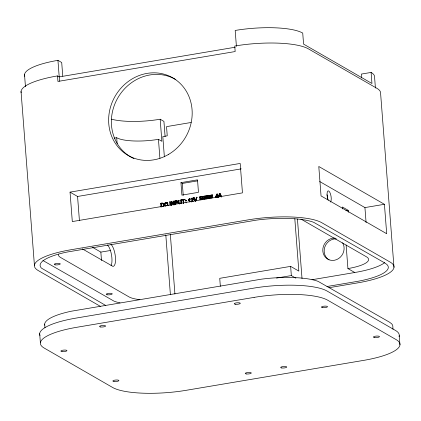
<?xml version="1.0" encoding="UTF-8"?>
<svg xmlns="http://www.w3.org/2000/svg" width="421" height="421" viewBox="0 0 421 421"><rect width="100%" height="100%" fill="white"/><g stroke="black" fill="none" stroke-linecap="round" stroke-linejoin="round"><path stroke-width="0.63" d="M193.402 198.538L192.497 198.012L191.355 198.291A1.047 0.953 -60.1 0 0 190.971 198.838L190.892 199.333L191.392 198.975A0.684 0.626 -60.1 0 1 191.739 198.512C194.197 198.428 191.245 200.859 191.018 201.933M192.318 198.412C194.402 199.244 191.734 200.806 191.418 201.98M168.1 205.306L168.174 204.995L167.3 204.738L167.09 205.374A1.063 0.968 -60.1 0 1 166.663 205.774C163.753 206.837 165.227 200.791 167.142 203.417L167.99 203.432M167.3 204.738L167.669 204.948L167.463 205.585M167.8 204.78L167.49 205.616M195.797 201.143L196.739 197.512L197.239 197.428L196.87 197.217L196.365 197.302L195.428 200.933L194.002 197.696L193.471 197.786L194.96 200.88M219.152 195.681L219.588 193.834L220.678 195.676L219.152 195.681L220.678 195.676M191.287 199.286L191.345 199.049A1.047 0.953 -60.1 0 1 191.723 198.507L192.871 198.228L193.218 198.675A1.195 1.089 -60.1 0 1 193.197 199.365L191.618 201.543M218.752 197.254L219.052 196.091L220.509 195.849L221.341 197.07M218.262 197.333L219.325 193.492L220.162 193.607L221.583 196.418M218.757 196.986L219.667 193.692L220.162 193.607M195.712 201.312L196.87 197.217M189.86 201.648L189.613 198.423L188.319 199.622L188.724 200.291L188.319 199.622M215.947 196.439L216.915 194.623L217.252 194.818L217.378 196.449L215.947 196.439L217.378 196.449M215.557 196.912L217.41 196.854L215.899 197.112L215.526 196.507L217.283 193.834L217.468 196.181L218.278 196.297L217.468 196.181M215.899 197.112L217.278 194.092L216.936 193.897M165.532 203.617L165.758 203.327M180.919 203.659L181.393 202.606L181.214 199.854L180.725 199.938L180.83 203.006L179.988 203.564M163.369 206.506C165.032 204.748 162.985 201.822 160.717 203.311L161.011 207.164M189.782 201.98L189.592 199.57L189.224 199.354L188.355 200.08M189.592 199.57L189.187 199.964M180.983 203.527L181.267 202.375L181.093 200.149L180.725 199.938M188.692 199.833L189.692 198.686L189.318 198.47M163.201 206.537C164.153 205.948 164.053 203.796 162.769 203.722M167.142 203.417L167.616 203.217L167.374 202.78A1.463 1.331 -60.1 0 0 166.584 202.333L165.185 202.727A1.605 1.463 -60.1 0 0 164.711 203.285L164.464 204.601L165.179 206.127M177.183 203.106L177.478 202.99M166.069 203.117L167.09 203.08L167.511 203.632M162.259 206.495C164.406 206.264 163.385 202.29 161.243 203.685L161.469 206.627L161.838 206.843M384.673 262.651A51.42 12.788 -4.4 0 1 354.761 272.513L311.935 279.739M235.16 47.231L59.219 76.901L57.509 75.917A57.151 14.214 -4.4 0 0 21.145 92.731M375.421 88.047L374.585 77.206A52.388 13.03 -4.4 0 0 371.101 72.438L361.35 74.08L361.655 77.98M191.139 122.474L166.532 126.626L167.242 135.825L162.811 136.572L164.369 156.828M114.165 138.146L116.696 137.72A32.385 8.052 -4.4 0 0 158.449 139.335L161.869 141.303L160.169 119.227A41.911 10.42 -4.4 0 1 111.355 119.159M70.044 192.134L240.191 163.443L242.454 192.876L72.307 221.572L70.044 192.134L77.564 196.47L241.244 168.868M180.946 182.651L197.512 179.856L198.475 192.334L181.904 195.128L180.946 182.651L182.309 183.44L197.607 180.862M169.973 205.001L169.726 201.791L170.221 201.712L170.468 204.922M171.379 205.416L171.079 201.564L171.957 201.691L174.136 204.39L173.905 201.364L173.536 201.149L173.768 204.174L174.136 204.39M173.536 201.149L174.005 201.07L174.299 204.922M175.078 204.143L174.831 200.933L177.057 200.664L177.746 201.806A1.195 1.089 -60.1 0 1 177.509 202.448L175.499 203.138L175.578 204.18M178.299 200.349L179.157 200.48L178.299 200.349L178.546 203.117L179.199 203.975M181.756 199.764L185.066 199.48L181.756 199.764L181.788 200.217L183.382 200.228L183.603 203.059M199.686 196.87L212.437 194.976L199.686 196.87L200.101 197.986L200.028 197.065M160.717 203.311L163.332 203.311L164.085 204.022M171.079 201.564L171.957 201.691M174.831 200.933L177.82 201.085M181.093 200.149L181.588 200.07L181.672 201.18M193.471 197.786L194.376 197.912L195.555 200.549M175.357 201.301C177.604 199.949 177.799 203.29 175.462 202.68L175.357 201.301L175.725 201.517M183.766 203.327L183.503 199.928L184.73 199.722L184.698 199.27M162.39 203.764L161.243 203.685M185.351 200.233L186.24 200.359L186.282 200.896L185.761 200.985L185.351 200.233L186.24 200.359M199.759 197.791L212.505 195.897M201.959 197.675L203.201 197.465M204.443 197.254L205.68 197.044M206.921 196.839L208.163 196.628M209.405 196.418L210.642 196.207M185.393 200.77L186.282 200.896M199.828 198.712L203.717 198.307L199.828 198.712L200.238 199.828L200.17 198.907M204.259 197.965L207.806 197.365L208.148 197.56L204.259 197.965L204.327 198.88L208.216 198.48M208.69 197.217L212.237 196.618L212.305 197.538L208.758 198.133L208.69 197.217L212.579 196.812M217.499 196.586L218.31 196.707L217.499 196.586L217.562 197.454M220.851 196.044L219.052 196.091M199.901 199.628L203.443 199.033L203.375 198.112M200.833 199.728L202.012 199.528M205.853 198.88L207.037 198.68M210.874 198.033L212.058 197.833M192.223 201.438L193.439 201.238M92.362 247.227L100.851 252.116L110.286 250.527M345.878 210.742L348.241 210.342L348.388 212.252M319.66 181.504L364.933 207.585L384.426 204.296L386.694 233.729L321.049 195.918L318.786 166.484L384.426 204.296M294.811 218.757L298.836 271.103L290.632 266.377L219.736 278.328L220.351 286.301M276.518 278.076L291.337 275.576L295.9 278.197M327.006 286.512L355.471 281.712A51.42 12.788 -4.4 0 0 386.857 264.467L384.799 262.972L313.661 222.304A51.42 12.788 -4.4 0 0 256.584 220.099L66.855 252.09A51.42 12.788 -4.4 0 0 41.558 268.193L105.603 305.393M329.064 287.696L357.524 282.896A57.151 14.214 -4.4 0 0 390.183 262.115L321.807 222.725A57.151 14.214 -4.4 0 0 248.122 219.873L70.886 249.764A57.151 14.214 -4.4 0 0 38.232 270.545L100.34 306.325M176.678 201.359C178.488 201.096 177.215 203.617 175.831 202.896L175.462 202.68M167.669 204.948L168.174 204.995M192.923 198.733L192.113 198.728A0.684 0.626 -60.1 0 0 191.892 198.917M82.353 248.885L112.849 266.346A11.43 3.789 80.4 0 0 115.422 257.094A11.43 3.789 80.4 0 0 110.912 244.322M348.241 210.342L342.436 207L342.578 208.911M24.802 76.312A52.388 13.03 -4.4 0 1 57.945 60.345L61.708 62.508L62.755 76.143M160.169 119.227L163.927 121.395L165.106 136.678M300.91 219.052L366.433 256.799A32.385 8.052 -4.4 0 1 347.93 268.577L354.761 272.513M219.325 193.492L219.667 193.692M215.526 196.507L215.868 196.702M208.758 198.133L209.1 198.333L209.032 197.412M196.365 197.302L196.739 197.512M194.002 197.696L194.376 197.912M192.713 198.712L193.086 198.922M192.781 198.959L193.155 199.175M183.503 199.928L183.877 200.143M181.214 199.854L181.588 200.07M176.767 201.101L177.32 201.37M178.788 200.264L179.014 202.922L179.614 203.617L179.383 203.132M175.499 203.138L175.867 203.348M171.847 205.337L171.615 202.312L173.805 204.774M169.726 201.791L170.1 202.006L170.347 205.216M42.905 260.488L114.044 301.157A51.42 12.788 -4.4 0 0 120.006 302.894M179.267 204.006L178.667 200.559M171.584 201.48L173.768 204.174M171.615 202.312L173.799 205.006M165.748 205.853L165.411 205.18M165.237 206.022L164.832 204.816L165.079 203.496A1.605 1.463 -60.1 0 1 165.553 202.943L166.953 202.543A1.463 1.331 -60.1 0 1 167.742 202.99M219.82 193.407L221.525 196.786M193.844 198.002L195.328 201.096M220.509 195.849L220.999 196.875M219.588 193.834L220.336 195.481M393.988 267.319L380.61 93.467A57.151 14.214 -4.4 0 0 376.806 88.263L308.43 48.878A57.151 14.214 -4.4 0 0 234.744 46.026L235.171 51.546L57.935 81.432L57.509 75.917M399.245 335.626L399.95 344.825M393.014 329.259L392.825 326.807A51.42 12.788 -4.4 0 0 391.404 323.581L389.346 322.086L318.208 281.417A51.42 12.788 -4.4 0 0 261.131 279.212L71.407 311.203A51.42 12.788 -4.4 0 0 44.768 325.191M371.101 72.438L371.953 83.495L303.573 44.105L302.725 33.07A52.388 13.03 -4.4 0 0 235.181 30.454L236.407 46.373M364.933 207.585L366.091 222.625M346.115 245.001L347.93 268.577M297.442 219.031L302.025 278.602M290.632 266.377L291.337 275.576M217.936 196.102L217.967 196.507M216.915 194.623L217.036 196.254M212.095 194.776L212.163 195.697M207.806 197.365L207.874 198.286M204.601 198.159L204.669 199.08M189.982 198.638L190.082 199.928M189.224 199.354L189.408 201.764M185.871 200.143L185.914 200.685M186.045 202.396L186.087 202.938M185.724 200.449L185.761 200.985M182.309 183.44L183.224 195.291M183.014 200.012L183.272 203.411M175.199 201.143L175.446 204.353M174.426 201.927L174.526 203.211M171.452 201.78L171.7 204.99M170.642 202.564L170.737 203.848M170.352 234.576L174.925 294.037M158.449 139.335L159.912 158.322M165.806 234.944L170.389 294.537M161.085 203.527L161.332 206.737M116.696 137.72L117.149 143.603M100.851 252.116L101.503 260.62M77.564 196.47L79.427 220.672M57.945 60.345L59.55 81.195M44.684 324.081L44.968 327.759M24.523 74.622L25.455 86.721M21.05 91.494L34.427 265.341M39.685 333.653L40.39 342.852M39.99 335.495A57.151 14.214 -4.4 0 1 76.143 318.076L253.379 288.185A57.151 14.214 -4.4 0 1 327.064 291.037L395.44 330.427A57.151 14.214 -4.4 0 1 399.029 336.574M133.962 158.612A44.768 40.748 -60.1 0 1 131.626 157.449M131.052 157.133A44.768 40.748 -60.1 0 1 117.859 97.825A44.768 40.748 -60.1 0 1 175.804 79.59M342.641 242.806A11.43 10.404 -60.1 0 1 336.658 259.604A11.43 10.404 -60.1 0 1 322.812 251.027A11.43 10.404 -60.1 0 1 335.032 238.091M107.366 244.922A11.43 3.789 80.4 0 1 111.486 254.747A11.43 3.789 80.4 0 1 111.06 265.709M329.085 259.925A11.43 10.404 -60.1 0 1 324.828 246.98A11.43 10.404 -60.1 0 1 336.4 238.881M139.904 299.652A32.385 8.052 -4.4 0 1 128.937 296.852L60.561 257.463A32.385 8.052 -4.4 0 1 58.408 254.516M326.991 194.713A5.715 1.895 80.4 0 1 327.701 199.028M328.227 200.128A5.715 1.895 80.4 0 1 327.464 191.613A5.715 1.895 80.4 0 1 330.664 194.57A5.715 1.895 80.4 0 1 330.317 202.059M254.089 297.384L76.854 327.275A57.151 14.214 -4.4 0 0 44.194 348.056L112.57 387.446A57.151 14.214 -4.4 0 0 186.256 390.293L363.491 360.408A57.151 14.214 -4.4 0 0 396.145 339.621L327.77 300.236A57.151 14.214 -4.4 0 0 254.089 297.384M62.008 351.572A3.047 0.758 -4.4 0 0 66.923 350.74A3.047 0.758 -4.4 0 0 62.824 350.209A3.047 0.758 -4.4 0 0 62.008 351.572M113.975 381.505A3.047 0.758 -4.4 0 0 118.89 380.673A3.047 0.758 -4.4 0 0 114.791 380.147A3.047 0.758 -4.4 0 0 113.975 381.505M100.656 326.975A3.047 0.758 -4.4 0 0 105.566 326.149A3.047 0.758 -4.4 0 0 101.472 325.617A3.047 0.758 -4.4 0 0 100.656 326.975M235.355 304.262A3.047 0.758 -4.4 0 0 240.265 303.436A3.047 0.758 -4.4 0 0 236.17 302.904A3.047 0.758 -4.4 0 0 235.355 304.262M374.511 337.568A3.047 0.758 -4.4 0 0 379.426 336.742A3.047 0.758 -4.4 0 0 375.327 336.211A3.047 0.758 -4.4 0 0 374.511 337.568M322.549 307.635A3.047 0.758 -4.4 0 0 327.459 306.804A3.047 0.758 -4.4 0 0 323.36 306.272A3.047 0.758 -4.4 0 0 322.549 307.635M246.348 373.948A3.047 0.758 -4.4 0 0 251.263 373.122A3.047 0.758 -4.4 0 0 247.164 372.59A3.047 0.758 -4.4 0 0 246.348 373.948M281.796 367.97A3.047 0.758 -4.4 0 0 286.712 367.144A3.047 0.758 -4.4 0 0 282.612 366.612A3.047 0.758 -4.4 0 0 281.796 367.97M168.284 154.56A44.768 40.748 -60.1 0 0 174.183 78.695A44.768 40.748 -60.1 0 0 108.765 116.612A44.768 40.748 -60.1 0 0 168.284 154.56M55.34 264.862A3.047 0.758 -4.4 0 0 60.25 264.03A3.047 0.758 -4.4 0 0 56.151 263.504A3.047 0.758 -4.4 0 0 55.34 264.862M107.302 294.795A3.047 0.758 -4.4 0 0 112.218 293.969A3.047 0.758 -4.4 0 0 108.118 293.437A3.047 0.758 -4.4 0 0 107.302 294.795"/></g></svg>
